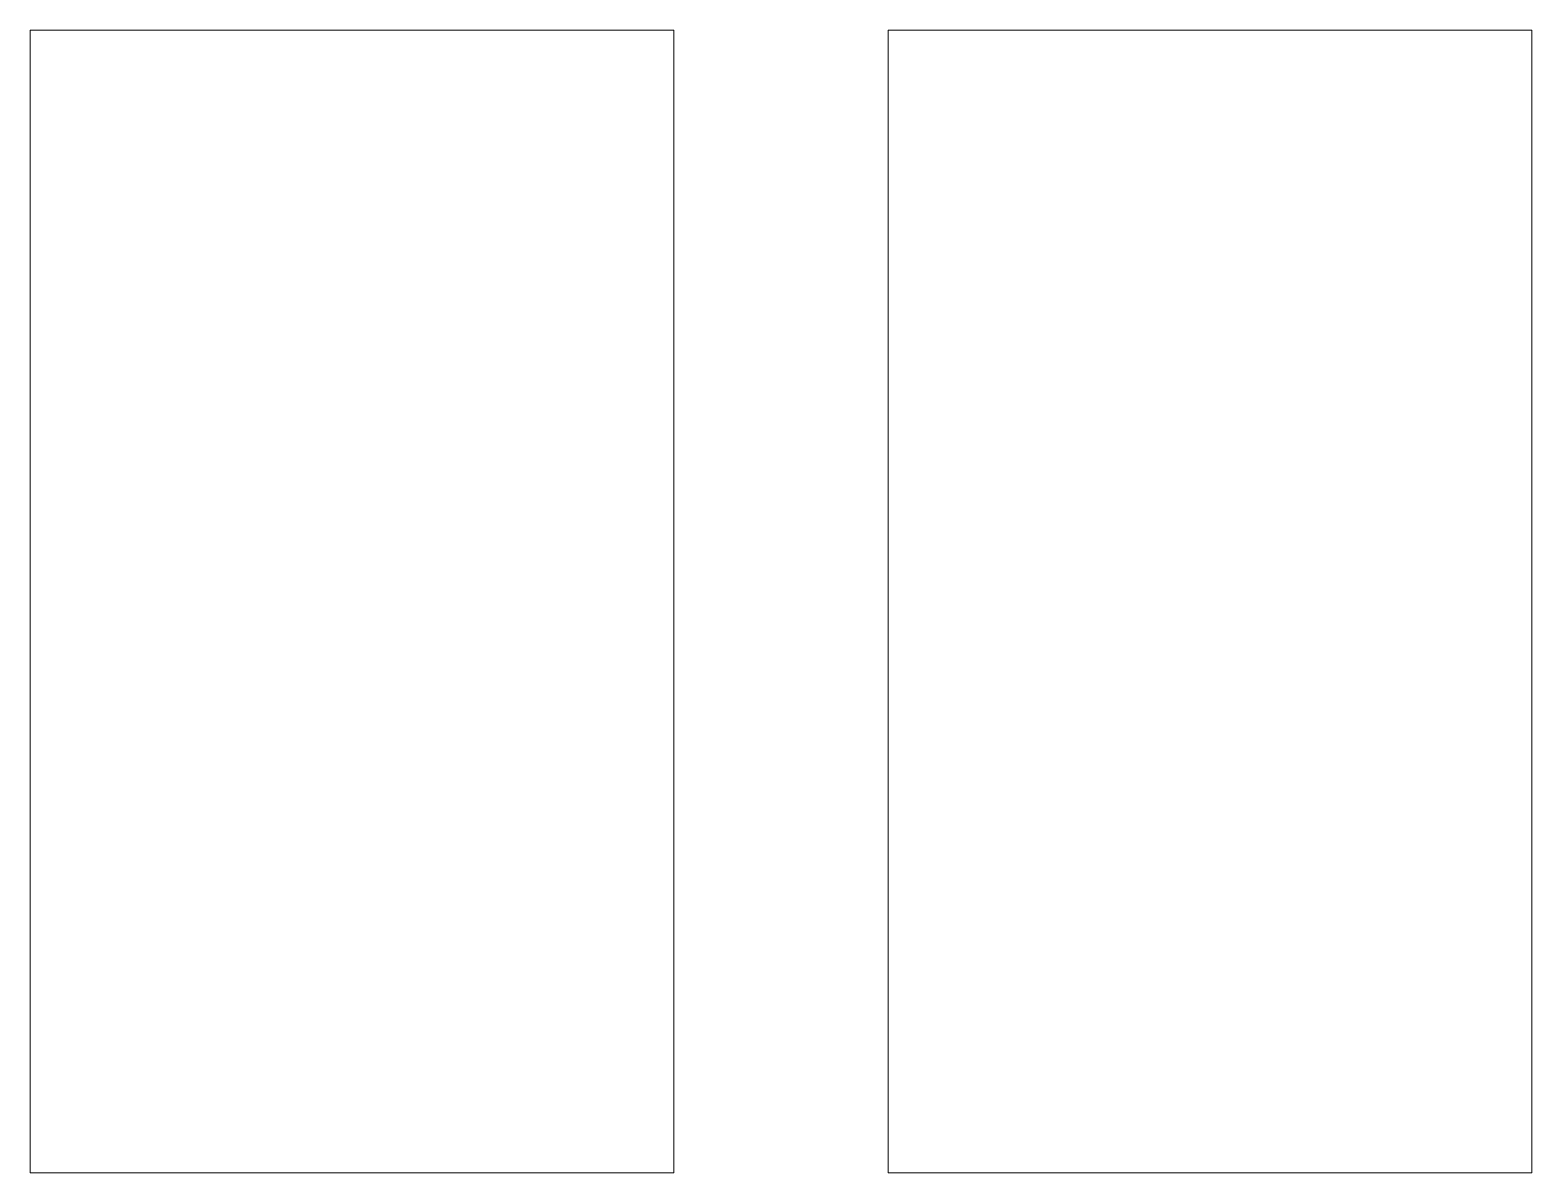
# Model space of a CAD drawing. Header units: millimetres. Extents: x -853228 to -774636, y -17776 to 22455.
# Drawn here: x -829407 to -828707, y 7262 to 7794 of the extents above; entities that cross this region are included whole.
import ezdxf

# ---------------------------------------------------------------- set-up
doc = ezdxf.new("R2010")
doc.units = ezdxf.units.MM
doc.layers.add('A-GLAZ-CURT', color=2, linetype='Continuous', lineweight=9)

# ---------------------------------------------------------------- blocks, each defined once
blk = doc.blocks.new('DPA_CP_Metal Ceiling Panel - Vertical Panel with Gap-10965286-4281-01 ENLARGED LOWER PLATFORM LEVEL - REFLECTED CEILING PLAN - SHEET 2')
at = {"layer": 'A-GLAZ-CURT'}
for p, q in [((-821807.37, 7794.02), (-821807.37, 7261.52)), ((-821507.37, 7794.02), (-821807.37, 7794.02)), ((-821507.37, 7794.02), (-821807.37, 7794.02)), ((-821807.37, 7794.02), (-821807.37, 7261.52)), ((-821807.37, 7261.52), (-821807.37, 7794.02)), ((-821807.37, 7794.02), (-821507.37, 7794.02)), ((-821507.37, 7794.02), (-821507.37, 7261.52)), ((-821507.37, 7261.52), (-821507.37, 7794.02)), ((-821507.37, 7794.02), (-821507.37, 7261.52)), ((-821507.37, 7261.52), (-821807.37, 7261.52)), ((-821807.37, 7261.52), (-821507.37, 7261.52)), ((-821507.37, 7261.52), (-821807.37, 7261.52))]:
    blk.add_line(p, q, dxfattribs=at)

msp = doc.modelspace()

# ---------------------------------------------------------------- block references
at = {"layer": 'A-GLAZ-CURT'}
for p in [(-7600, 0), (-7200, 0)]:
    msp.add_blockref('DPA_CP_Metal Ceiling Panel - Vertical Panel with Gap-10965286-4281-01 ENLARGED LOWER PLATFORM LEVEL - REFLECTED CEILING PLAN - SHEET 2', p, dxfattribs=at)

doc.saveas('drawing.dxf')
